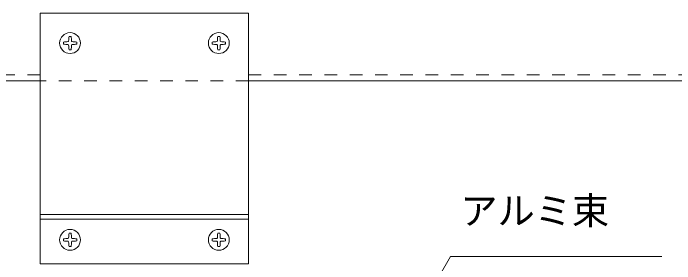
# Model space of a CAD drawing. Units: millimetres on the paper. Extents: x -420 to 420, y -297 to 297.
# Drawn here: x -276.77 to -232.3, y -65.12 to -48.32 of the extents above; entities that cross this region are included whole.
import ezdxf
from ezdxf.enums import TextEntityAlignment as Align

# ---------------------------------------------------------------- set-up
doc = ezdxf.new("R2010")
doc.units = ezdxf.units.MM
doc.linetypes.add('USER1', pattern=[1.7, 0.85, -0.85])
for name, color, linetype, lineweight in [('0-0_0', 7, 'Continuous', 5), ('0-1_Defpoints', 7, 'Continuous', 18), ('0-9_A-D09-金物_鋼材', 1, 'Continuous', 18), ('0-B_A-B03-文字_書込_小', 7, 'Continuous', 18), ('0-D__U+FF71_U+FF99_U+FF90', 9, 'USER1', 18)]:
    doc.layers.add(name, color=color, linetype=linetype, lineweight=lineweight)
doc.styles.add('ＭＳ ゴシック', font='')
doc.styles.get('ＭＳ ゴシック').set_extended_font_data('MS Gothic')

# ---------------------------------------------------------------- blocks, each defined once
blk = doc.blocks.new('AC-H-b')
at = {"layer": '0-0_0'}
for p, q in [((-25.348, 61.264), (-24.652, 61.264)), ((25.348, 61.264), (24.652, 61.264)), ((-27.25, 59.362), (-27.25, 58.666)), ((-25.488, 59.662), (-25.648, 59.501)), ((-25.648, 58.527), (-25.488, 58.366)), ((-24.352, 59.501), (-24.512, 59.662)), ((-24.512, 58.366), (-24.352, 58.527)), ((-22.75, 59.362), (-22.75, 58.666)), ((22.75, 59.362), (22.75, 58.666)), ((24.352, 59.501), (24.512, 59.662)), ((24.512, 58.366), (24.352, 58.527)), ((25.488, 59.662), (25.648, 59.501)), ((25.648, 58.527), (25.488, 58.366)), ((27.25, 59.362), (27.25, 58.666)), ((-25.348, 56.764), (-24.652, 56.764)), ((25.348, 56.764), (24.652, 56.764)), ((-27.25, -6.638), (-27.25, -7.334)), ((-25.488, -6.338), (-25.648, -6.499)), ((-25.348, -4.736), (-24.652, -4.736)), ((-24.352, -6.499), (-24.512, -6.338)), ((-22.75, -6.638), (-22.75, -7.334)), ((22.75, -6.638), (22.75, -7.334)), ((24.352, -6.499), (24.512, -6.338)), ((25.348, -4.736), (24.652, -4.736)), ((25.488, -6.338), (25.648, -6.499)), ((27.25, -6.638), (27.25, -7.334)), ((-25.648, -7.473), (-25.488, -7.634)), ((-24.512, -7.634), (-24.352, -7.473)), ((24.512, -7.634), (24.352, -7.473)), ((25.648, -7.473), (25.488, -7.634)), ((-25.348, -9.236), (-24.652, -9.236)), ((25.348, -9.236), (24.652, -9.236))]:
    blk.add_line(p, q, dxfattribs=at)
blk.add_lwpolyline([(-35, -14.986), (35, -14.986), (35, 69.014), (-35, 69.014)], close=True, dxfattribs=at)
for centre in [(-25, 59.014), (25, 59.014), (-25, -6.986), (25, -6.986)]:
    blk.add_circle(centre, 3.5, dxfattribs=at)
for centre, start, end in [((-8.752, 59.014), 172.27975, 177.78308), ((-41.248, 59.014), 2.21692, 7.72025), ((41.248, 59.014), 172.27975, 177.78308), ((8.752, 59.014), 2.21692, 7.72025), ((-25, 42.766), 92.21692, 97.72025), ((-25, 75.262), 262.27975, 267.78308), ((-8.752, 59.014), 182.21692, 187.72025), ((-41.248, 59.014), 352.27975, 357.78308), ((-25, 42.766), 82.27975, 87.78308), ((-25, 75.262), 272.21692, 277.72025), ((25, 42.766), 92.21692, 97.72025), ((25, 75.262), 262.27975, 267.78308), ((41.248, 59.014), 182.21692, 187.72025), ((8.752, 59.014), 352.27975, 357.78308), ((25, 42.766), 82.27975, 87.78308), ((25, 75.262), 272.21692, 277.72025), ((-25, -23.234), 92.21692, 97.72025), ((-8.752, -6.986), 172.27975, 177.78308), ((-41.248, -6.986), 2.21692, 7.72025), ((-25, -23.234), 82.27975, 87.78308), ((25, -23.234), 92.21692, 97.72025), ((41.248, -6.986), 172.27975, 177.78308), ((8.752, -6.986), 2.21692, 7.72025), ((25, -23.234), 82.27975, 87.78308), ((-25, 9.262), 262.27975, 267.78308), ((-8.752, -6.986), 182.21692, 187.72025), ((-41.248, -6.986), 352.27975, 357.78308), ((-25, 9.262), 272.21692, 277.72025), ((25, 9.262), 262.27975, 267.78308), ((41.248, -6.986), 182.21692, 187.72025), ((8.752, -6.986), 352.27975, 357.78308), ((25, 9.262), 272.21692, 277.72025)]:
    blk.add_arc(centre, 16.748, start, end, dxfattribs=at)
at = {"layer": '0-1_Defpoints', "color": 222}
for p, q in [((-35, 1.514), (35, 1.514)), ((-35, 0.014), (35, 0.014))]:
    blk.add_line(p, q, dxfattribs=at)

msp = doc.modelspace()

# ---------------------------------------------------------------- linework, layer by layer
at = {"layer": '0-B_A-B03-文字_書込_小'}
msp.add_lwpolyline([(-261.371, -88.974), (-247.362, -64.635), (-233.163, -64.635)], dxfattribs=at)
at = {"layer": '0-D__U+FF71_U+FF99_U+FF90'}
for p, q in [((-303.016, -52.462), (-274.945, -52.462)), ((-260.945, -52.462), (-34.945, -52.462)), ((-260.945, -52.862), (-274.945, -52.862))]:
    msp.add_line(p, q, dxfattribs=at)
at = {"layer": '0-D__U+FF71_U+FF99_U+FF90', "color": 3, "linetype": 'Continuous'}
for p, q in [((-303.016, -52.862), (-274.945, -52.862)), ((-260.945, -52.862), (-34.945, -52.862))]:
    msp.add_line(p, q, dxfattribs=at)

# ---------------------------------------------------------------- block references
at = {"layer": '0-9_A-D09-金物_鋼材', "xscale": 0.2, "yscale": 0.2}
msp.add_blockref('AC-H-b', (-267.945, -62.124), dxfattribs=at)

# ---------------------------------------------------------------- texts
at = {"layer": '0-B_A-B03-文字_書込_小', "style": 'ＭＳ ゴシック'}
msp.add_text('アルミ束', height=1.833, dxfattribs=at).set_placement((-246.709, -63.033), align=Align.BOTTOM_LEFT)

doc.saveas('drawing.dxf')
